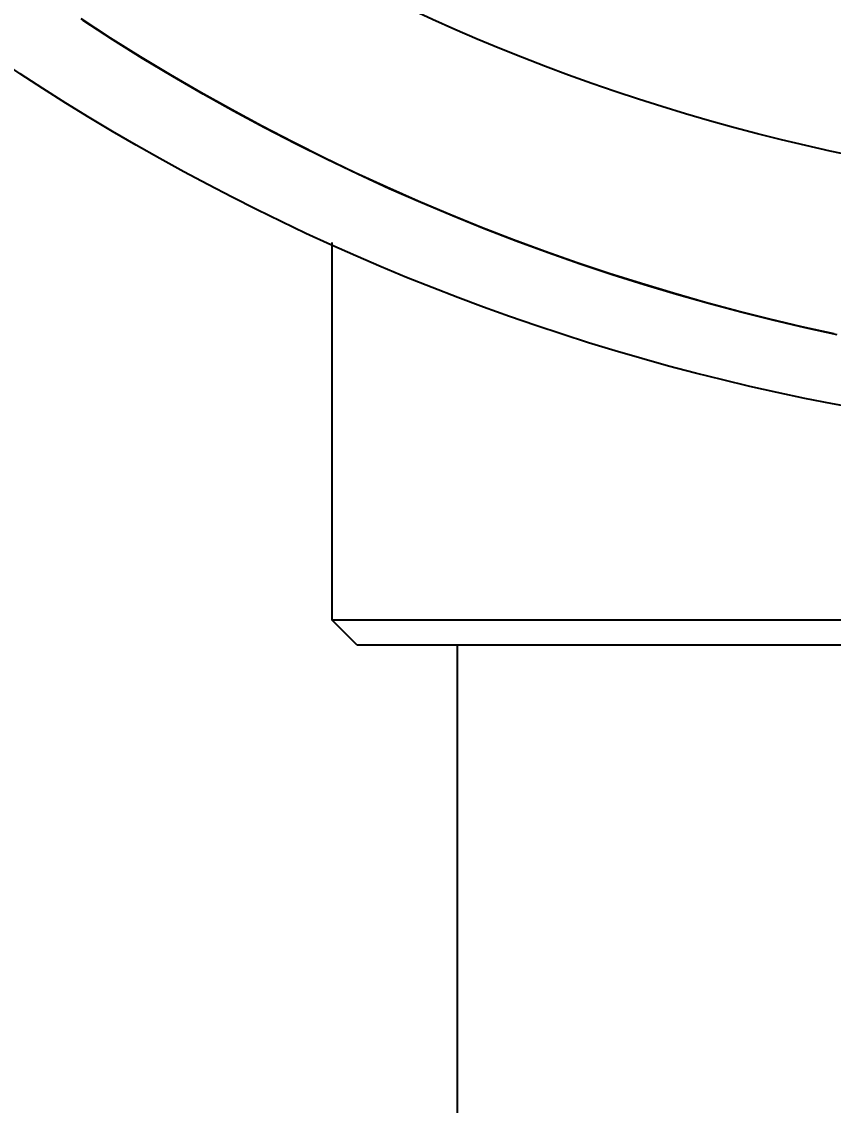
# Model space of a CAD drawing. Header units: millimetres. Extents: x 0 to 5600, y -67 to 2530.
# Drawn here: x 4120.88 to 4137.49, y 1518.8 to 1540.97 of the extents above; entities that cross this region are included whole.
import ezdxf

# ---------------------------------------------------------------- set-up
doc = ezdxf.new("R2010")
doc.units = ezdxf.units.MM
doc.layers.add('내부선 및 부속', color=4, linetype='Continuous')
doc.layers.add('치수선', color=7, linetype='Continuous')
doc.styles.add('____', font='')
doc.styles.get('____').set_extended_font_data('굴림')
doc.dimstyles.new('MSADIM', dxfattribs={"dimtxt": 33, "dimasz": 17, "dimexe": 10, "dimexo": 7.5, "dimgap": 10, "dimtad": 0, "dimtih": 1, "dimtoh": 1, "dimdec": 0, "dimzin": 1, "dimdsep": 46, "dimtxsty": '____', "dimcen": 11.25, "dimadec": 0, "dimazin": 0, "dimtfac": 1, "dimtdec": 0, "dimtix": 1, "dimtmove": 0, "dimatfit": 3, "dimfxl": 1, "dimtolj": 1, "dimtzin": 1, "dimarcsym": 0})

# ---------------------------------------------------------------- blocks, each defined once
blk = doc.blocks.new('*D6')
at = {"layer": '치수선', "color": 0, "linetype": 'Continuous', "lineweight": -2, "transparency": 16777216}
for p, q in [((4756.213, 1571.022), (4756.213, 1227.915)), ((4056.213, 1376.022), (4056.213, 1227.915)), ((4073.213, 1237.915), (4369.083, 1237.915)), ((4739.213, 1237.915), (4443.344, 1237.915))]:
    blk.add_line(p, q, dxfattribs=at)
at = {"layer": '치수선', "color": 0, "linetype": 'Continuous', "transparency": 16777216}
for points in [[(4073.213, 1240.748), (4073.213, 1235.081), (4056.213, 1237.915)], [(4739.213, 1240.748), (4739.213, 1235.081), (4756.213, 1237.915)]]:
    blk.add_solid(points, dxfattribs=at)
at = {"layer": '치수선', "color": 0, "linetype": 'Continuous', "transparency": 16777216, "insert": (4406.213, 1237.915), "char_height": 25, "attachment_point": 5, "style": '____'}
blk.add_mtext('\\A1;700', dxfattribs=at)

msp = doc.modelspace()

# ---------------------------------------------------------------- linework, layer by layer
at = {"layer": '내부선 및 부속', "linetype": 'Continuous'}
for p, q in [((4127.222, 1536.454), (4127.222, 1528.735)), ((4127.736, 1528.221), (4127.222, 1528.735)), ((4127.222, 1528.735), (4165.205, 1528.735)), ((4127.736, 1528.221), (4164.691, 1528.221)), ((4129.789, 1528.221), (4129.789, 1507.797))]:
    msp.add_line(p, q, dxfattribs=at)
at = {"layer": '내부선 및 부속', "linetype": 'Continuous', "flags": 128}
for points in [[(4137.501, 1534.587), (4136.844, 1534.731), (4136.187, 1534.886), (4135.53, 1535.052), (4134.873, 1535.228), (4134.215, 1535.415), (4133.558, 1535.613), (4132.902, 1535.821), (4132.247, 1536.041), (4131.592, 1536.271), (4130.939, 1536.512), (4130.288, 1536.764), (4129.639, 1537.027), (4128.992, 1537.301), (4128.347, 1537.586), (4127.705, 1537.882), (4127.066, 1538.189), (4126.43, 1538.507), (4125.798, 1538.836), (4125.169, 1539.175), (4124.545, 1539.525), (4123.925, 1539.886), (4123.309, 1540.258), (4122.699, 1540.64), (4122.094, 1541.032)], [(4137.565, 1534.566), (4136.908, 1534.71), (4136.25, 1534.864), (4135.592, 1535.029), (4134.933, 1535.204), (4134.275, 1535.39), (4133.617, 1535.587), (4132.96, 1535.795), (4132.304, 1536.014), (4131.648, 1536.243), (4130.995, 1536.484), (4130.342, 1536.735), (4129.692, 1536.998), (4129.044, 1537.271), (4128.398, 1537.556), (4127.755, 1537.851), (4127.115, 1538.158), (4126.478, 1538.475), (4125.844, 1538.803), (4125.215, 1539.142), (4124.589, 1539.492), (4123.968, 1539.852), (4123.352, 1540.224), (4122.74, 1540.605), (4122.133, 1540.997)]]:
    msp.add_lwpolyline(points, dxfattribs=at)
at = {"layer": '내부선 및 부속', "linetype": 'Continuous'}
for radius in [46.195, 41.136]:
    msp.add_circle((4146.213, 1578.522), radius, dxfattribs=at)

# ---------------------------------------------------------------- dimensions: what is measured, and where the dimension line sits
at = {"layer": '치수선', "linetype": 'Continuous'}
dim = msp.add_linear_dim(base=(4756.213, 1237.915), p1=(4056.213, 1383.522), p2=(4756.213, 1578.522), dimstyle='MSADIM', override={"dimtxt": 25}, dxfattribs=at)
dim.commit()
dim.dimension.update_dxf_attribs({"geometry": '*D6', "text_midpoint": (4406.213, 1237.915)})

doc.saveas('drawing.dxf')
